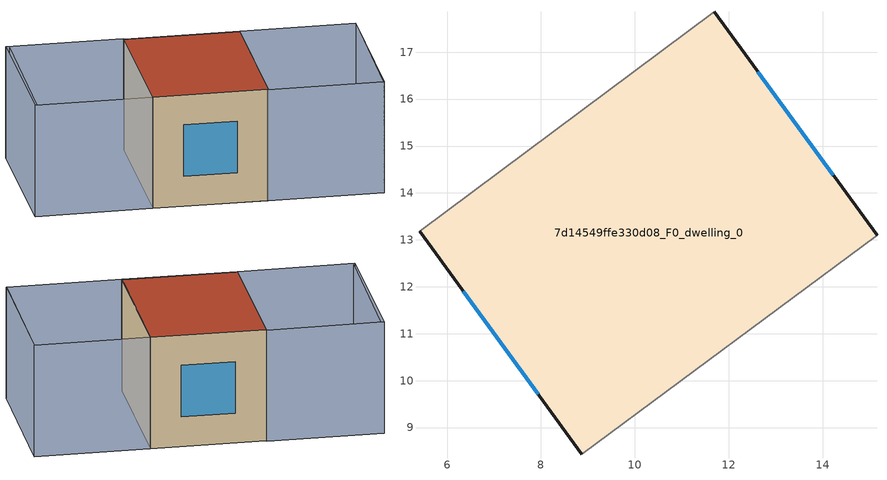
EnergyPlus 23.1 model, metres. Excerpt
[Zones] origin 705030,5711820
7d14549ffe330d08_F0_dwelling_0
 floor ground (EU_floor_Construction): 15.16,13.1 11.69,17.86 5.41,13.18 8.87,8.43 z0
 wall outside (EU_wall_Construction): 11.69,17.86 15.16,13.1 / 8.87,8.43 5.41,13.18 z0:6
 wall adiabatic (EU_wall_Construction): 5.41,13.18 11.69,17.86 / 15.16,13.1 8.87,8.43 z0:6
 window (EU_Window_Construction): 12.62,16.58 14.23,14.38 / 7.94,9.71 6.34,11.91 z1.61:4.39
 roof outside (EU_roof_Construction): 11.69,17.86 15.16,13.1 8.87,8.43 5.41,13.18 z6
shading: 12.3,3.72 18.64,8.34 / 8.27,22.55 1.95,17.93 / 18.65,8.35 12.32,3.7 / 12.32,3.7 8.83,8.45 / 8.83,8.45 15.16,13.1 / 15.16,13.1 18.65,8.35 / 11.74,17.9 5.41,13.18 / 5.41,13.18 1.85,17.97 / 1.85,17.97 8.18,22.68 / 8.18,22.68 11.74,17.9 z0:6
[Building]
EU S2 Campaign: North Axis=0; Terrain=City; Solar Distribution=FullExterior
[Site:Location]
London: Latitude=51.5; Longitude=-0.5; Time Zone=0; Elevation=25
[SizingPeriod:WeatherFileDays]
AnnualSizingPeriod: Begin Month=1; Begin Day of Month=1; End Month=12; End Day of Month=31; Day of Week for Start Day=Monday; Use Weather File Daylight Saving Period=No; Use Weather File Rain and Snow Indicators=No
[MATERIAL]
EU_InternalMass_Material: Roughness=MediumRough; Thickness=0.1; Conductivity=1; Density=1800; Specific Heat=900; Thermal Absorptance=0.9; Solar Absorptance=0.7; Visible Absorptance=0.7
[MATERIAL:NOMASS] Roughness=MediumRough; Thermal Absorptance=0.9; Solar Absorptance=0.7; Visible Absorptance=0.7
Name | Thermal Resistance
EU_wall_NoMass | 0.735294
EU_roof_NoMass | 0.520833
EU_floor_NoMass | 1.81159
[WINDOWMATERIAL:SIMPLEGLAZINGSYSTEM]
EU_Window_SimpleGlazing: UFactor=3.92; Solar Heat Gain Coefficient=0.85; Visible Transmittance=0.85
[CONSTRUCTION]
EU_wall_Construction: EU_wall_NoMass
EU_roof_Construction: EU_roof_NoMass
EU_floor_Construction: EU_floor_NoMass
EU_InternalMass_Construction: EU_InternalMass_Material
EU_Window_Construction: EU_Window_SimpleGlazing
[ZONE]
7d14549ffe330d08_F0_dwelling_0: Type=1; Multiplier=1; Ceiling Height=autocalculate; Volume=276.371; Floor Area=autocalculate; Part of Total Floor Area=Yes
[INTERNALMASS]
7d14549ffe330d08_F0_dwelling_0_EU_InternalMass: Construction=EU_InternalMass_Construction; Zone or ZoneList=7d14549ffe330d08_F0_dwelling_0; Surface Area=46.0619
[OTHEREQUIPMENT]
EU_Step8_InternalGain_7d14549ffe330d08_F0_dwelling_0_f000: Fuel Type=Electricity; Zone or ZoneList or Space or SpaceList=7d14549ffe330d08_F0_dwelling_0; Schedule=EU_Step8_GainSchedule_7d14549ffe330d08_F0_dwelling_0_f000; Design Level Calculation Method=Watts/Area; Power per Zone Floor Area=1; Fraction Latent=0; Fraction Radiant=0; Fraction Lost=0; Carbon Dioxide Generation Rate=0; EndUse Subcategory=EU_Step8_InternalGains
[ZONEVENTILATION:DESIGNFLOWRATE]
EU_ConstantAir_7d14549ffe330d08_F0_dwelling_0: Zone or ZoneList or Space or SpaceList=7d14549ffe330d08_F0_dwelling_0; Schedule=EU_AlwaysOn; Design Flow Rate Calculation Method=AirChanges/Hour; Air Changes per Hour=0.48; Ventilation Type=Natural; Fan Pressure Rise=0; Fan Total Efficiency=1; Constant Term Coefficient=1; Temperature Term Coefficient=0; Velocity Term Coefficient=0; Velocity Squared Term Coefficient=0; Minimum Indoor Temperature=-100; Maximum Indoor Temperature=100; Delta Temperature=-100; Minimum Outdoor Temperature=-100; Maximum Outdoor Temperature=100; Maximum Wind Speed=40
[HVACTEMPLATE:THERMOSTAT]
EU_HeatOnly_7d14549ffe330d08_F0_dwelling_0: Constant Heating Setpoint=20; Constant Cooling Setpoint=50
[HVACTEMPLATE:ZONE:IDEALLOADSAIRSYSTEM]
7d14549ffe330d08_F0_dwelling_0: Template Thermostat=EU_HeatOnly_7d14549ffe330d08_F0_dwelling_0; System Availability Schedule=EU_AlwaysOn; Maximum Heating Supply Air Temperature=50; Minimum Cooling Supply Air Temperature=13; Maximum Heating Supply Air Humidity Ratio=0.0156; Minimum Cooling Supply Air Humidity Ratio=0.0077; Heating Limit=NoLimit; Cooling Limit=NoLimit; Heating Availability Schedule=EU_AlwaysOn; Cooling Availability Schedule=EU_CoolingOff; Dehumidification Control Type=ConstantSensibleHeatRatio; Cooling Sensible Heat Ratio=0.7; Dehumidification Setpoint=60; Humidification Control Type=None; Humidification Setpoint=30; Outdoor Air Method=None; Outdoor Air Flow Rate per Person=0.00944; Outdoor Air Flow Rate per Zone Floor Area=0; Outdoor Air Flow Rate per Zone=0; Demand Controlled Ventilation Type=None; Outdoor Air Economizer Type=NoEconomizer; Heat Recovery Type=None; Sensible Heat Recovery Effectiveness=0.7; Latent Heat Recovery Effectiveness=0.65
[SIZING:ZONE]
7d14549ffe330d08_F0_dwelling_0: Zone Cooling Design Supply Air Temperature Input Method=SupplyAirTemperature; Zone Cooling Design Supply Air Temperature=13; Zone Heating Design Supply Air Temperature Input Method=SupplyAirTemperature; Zone Heating Design Supply Air Temperature=50; Zone Cooling Design Supply Air Humidity Ratio=0.008; Zone Heating Design Supply Air Humidity Ratio=0.008; Cooling Design Air Flow Method=DesignDay; Cooling Design Air Flow Rate=0; Cooling Minimum Air Flow per Zone Floor Area=0.000762; Cooling Minimum Air Flow=0; Cooling Minimum Air Flow Fraction=0.2; Heating Design Air Flow Method=DesignDay; Heating Design Air Flow Rate=0; Heating Maximum Air Flow per Zone Floor Area=0.002032; Heating Maximum Air Flow=0.141576; Heating Maximum Air Flow Fraction=0.3; Account for Dedicated Outdoor Air System=No; Dedicated Outdoor Air System Control Strategy=NeutralSupplyAir; Dedicated Outdoor Air Low Setpoint Temperature for Design=autosize; Dedicated Outdoor Air High Setpoint Temperature for Design=autosize; Zone Load Sizing Method=Sensible Load Only No Latent Load; Zone Latent Cooling Design Supply Air Humidity Ratio Input Method=HumidityRatioDifference; Zone Cooling Design Supply Air Humidity Ratio Difference=0.005; Zone Latent Heating Design Supply Air Humidity Ratio Input Method=HumidityRatioDifference; Zone Humidification Design Supply Air Humidity Ratio Difference=0.005
[SCHEDULE:CONSTANT]
Name | Hourly Value
EU_AlwaysOn | 1
EU_CoolingOff | 0
[SCHEDULE:FILE]
EU_Step8_GainSchedule_7d14549ffe330d08_F0_dwelling_0_f000: File=../../schedules/7d14549ffe330d08/7d14549ffe330d08_F0_dwelling_0_f000_gain.csv; Column Number=1; Rows to Skip at Top=0; Number of Hours of Data=8760; Column Separator=Comma; Interpolate to Timestep=No; Minutes per Item=60; Adjust Schedule for Daylight Savings=Yes
